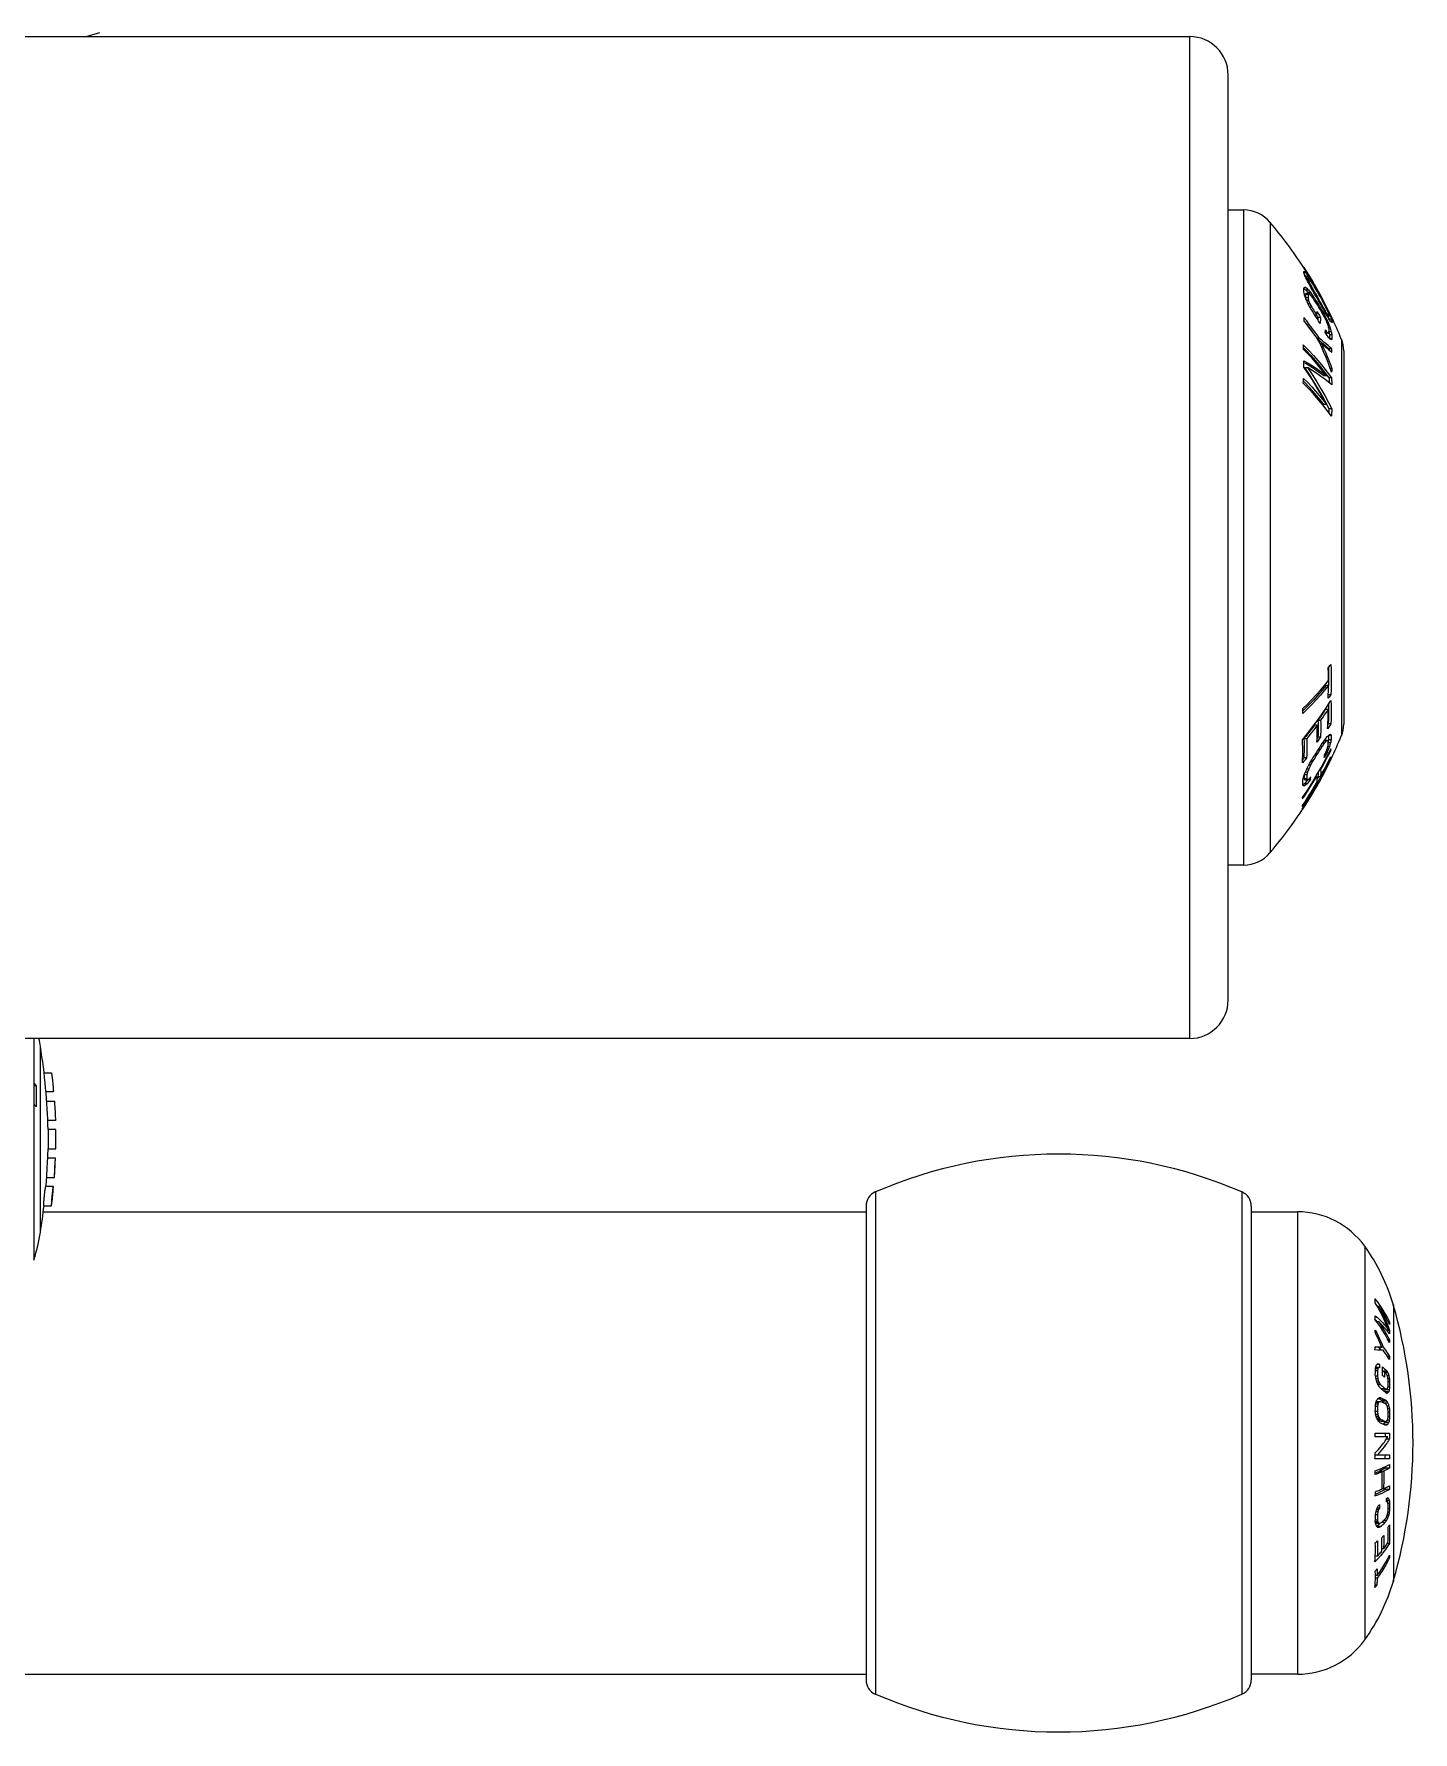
# Model space of a CAD drawing. Header units: centimetres. Extents: x 118932 to 154602, y -32682 to -23521.
# Drawn here: x 129565.01 to 129582.91, y -27737.02 to -27714.99 of the extents above; entities that cross this region are included whole.
import ezdxf

# ---------------------------------------------------------------- set-up
doc = ezdxf.new("R2010")
doc.units = ezdxf.units.CM
doc.header["$LTSCALE"] = 50
doc.header["$MEASUREMENT"] = 0
doc.layers.add('GEN_02_TF_Mobilya', color=7, linetype='Continuous', lineweight=5, true_color=0x745e3d)

# ---------------------------------------------------------------- blocks, each defined once
blk = doc.blocks.new('spor aletleri 2')
at = {"layer": 'GEN_02_TF_Mobilya'}
for p, q in [((26.346, -113.905), (26.346, -101.906)), ((26.889, -103.814), (26.889, -111.997)), ((27.387, -104.518), (27.352, -104.518)), ((27.407, -104.613), (27.394, -104.613)), ((27.42, -104.568), (27.413, -104.568)), ((27.461, -104.634), (27.455, -104.634)), ((27.354, -104.662), (27.338, -104.662)), ((27.461, -104.792), (27.442, -104.792)), ((27.577, -104.84), (27.573, -104.84)), ((27.406, -104.874), (27.383, -104.874)), ((27.431, -104.918), (27.408, -104.918)), ((27.496, -105.02), (27.473, -105.02)), ((27.546, -105.049), (27.511, -105.049)), ((27.58, -104.922), (27.569, -104.922)), ((27.615, -105.055), (27.6, -105.055)), ((27.614, -104.911), (27.61, -104.911)), ((27.632, -105.01), (27.618, -105.01)), ((27.647, -105.031), (27.63, -105.031)), ((27.631, -105.246), (27.606, -105.246)), ((27.644, -105.117), (27.629, -105.117)), ((27.695, -105.276), (27.662, -105.276)), ((27.695, -105.098), (27.672, -105.098)), ((27.531, -105.323), (27.496, -105.323)), ((27.69, -105.457), (27.657, -105.457)), ((27.815, -105.331), (27.815, -110.48)), ((27.846, -105.484), (27.846, -110.327)), ((27.692, -105.713), (27.671, -105.713)), ((27.687, -105.833), (27.654, -105.833)), ((27.691, -106.238), (27.658, -106.238)), ((27.635, -110.539), (27.62, -110.546)), ((27.675, -110.571), (27.641, -110.571)), ((27.683, -110.476), (27.65, -110.476)), ((27.683, -110.529), (27.65, -110.529)), ((27.63, -110.693), (27.613, -110.693)), ((27.66, -110.619), (27.638, -110.619)), ((27.681, -110.664), (27.669, -110.664)), ((27.677, -110.767), (27.671, -110.767)), ((27.517, -111.005), (27.501, -111.032)), ((27.64, -110.859), (27.637, -110.859)), ((27.371, -111.102), (27.335, -111.102)), ((10.848, -114.405), (10.847, -117.28)), ((10.931, -116.918), (10.931, -114.508)), ((21.767, -116.396), (21.767, -122.912)), ((26.525, -116.396), (26.525, -122.912)), ((10.968, -116.654), (21.646, -116.654)), ((21.646, -116.58), (21.646, -122.728)), ((26.646, -116.58), (26.646, -122.728)), ((28.118, -117.101), (28.118, -122.208)), ((28.49, -117.863), (28.49, -121.445)), ((28.3, -117.881), (28.281, -117.881)), ((28.438, -118.082), (28.423, -118.082)), ((28.442, -118.193), (28.406, -118.193)), ((28.439, -118.316), (28.421, -118.316)), ((28.285, -118.719), (28.256, -118.719)), ((28.373, -118.731), (28.349, -118.731)), ((28.442, -118.531), (28.415, -118.531)), ((28.288, -118.822), (28.263, -118.822)), ((28.296, -118.852), (28.27, -118.852)), ((28.309, -118.877), (28.28, -118.877)), ((28.326, -118.899), (28.291, -118.899)), ((28.386, -118.951), (28.331, -118.951)), ((28.437, -118.964), (28.384, -118.964)), ((28.432, -118.782), (28.413, -118.782)), ((28.441, -118.93), (28.418, -118.93)), ((28.438, -118.82), (28.42, -118.82)), ((28.442, -118.861), (28.423, -118.861)), ((28.285, -119.182), (28.256, -119.182)), ((28.311, -119.119), (28.298, -119.13)), ((28.432, -119.176), (28.41, -119.176)), ((28.288, -119.282), (28.259, -119.282)), ((28.296, -119.31), (28.267, -119.31)), ((28.309, -119.331), (28.275, -119.331)), ((28.326, -119.347), (28.282, -119.347)), ((28.43, -119.388), (28.377, -119.388)), ((28.437, -119.359), (28.411, -119.359)), ((28.438, -119.212), (28.419, -119.212)), ((28.441, -119.32), (28.421, -119.32)), ((28.442, -119.255), (28.423, -119.255)), ((28.31, -120.029), (28.31, -120.018)), ((28.311, -120.499), (28.298, -120.517)), ((28.438, -120.404), (28.401, -120.404)), ((28.442, -120.439), (28.419, -120.439)), ((28.441, -120.507), (28.422, -120.507)), ((28.288, -120.676), (28.255, -120.676)), ((28.296, -120.692), (28.258, -120.692)), ((28.289, -120.547), (28.264, -120.547)), ((28.416, -120.63), (28.391, -120.63)), ((28.43, -120.586), (28.412, -120.586)), ((28.437, -120.549), (28.42, -120.549)), ((28.254, -121.129), (28.26, -121.123)), ((28.363, -121.028), (28.34, -121.028)), ((28.438, -120.959), (28.413, -120.959)), ((28.441, -121.142), (28.425, -121.142)), ((28.28, -121.374), (28.256, -121.374)), ((28.275, -121.497), (28.253, -121.497)), ((3.248, -122.653), (21.646, -122.654))]:
    blk.add_line(p, q, dxfattribs=at)
at = {"layer": 'GEN_02_TF_Mobilya', "flags": 128}
for points in [[(11.523, -101.406), (11.702, -101.355)], [(26.346, -103.656), (26.546, -103.656), (26.546, -112.155), (26.346, -112.155)], [(27.328, -104.403), (27.328, -104.404), (27.388, -104.499), (27.443, -104.589), (27.496, -104.68), (27.548, -104.772), (27.598, -104.865), (27.645, -104.959), (27.692, -105.053), (27.691, -105.053), (27.691, -105.052), (27.69, -105.051), (27.69, -105.051), (27.689, -105.05), (27.688, -105.049), (27.634, -104.937), (27.576, -104.827), (27.517, -104.718), (27.455, -104.61), (27.39, -104.503), (27.323, -104.398), (27.324, -104.399), (27.325, -104.4), (27.326, -104.401), (27.327, -104.402), (27.327, -104.403)], [(27.391, -104.578), (27.376, -104.578), (27.365, -104.557), (27.354, -104.535), (27.349, -104.523), (27.343, -104.511), (27.338, -104.498), (27.337, -104.494), (27.335, -104.49), (27.334, -104.485), (27.333, -104.481), (27.331, -104.477), (27.33, -104.473), (27.33, -104.469), (27.33, -104.466), (27.33, -104.463), (27.33, -104.46), (27.33, -104.456), (27.33, -104.453), (27.338, -104.455)], [(27.33, -104.455), (27.338, -104.455), (27.343, -104.46), (27.349, -104.467), (27.354, -104.473), (27.33, -104.473)], [(27.338, -104.499), (27.346, -104.51), (27.352, -104.518), (27.363, -104.535)], [(27.354, -104.473), (27.365, -104.488), (27.376, -104.503), (27.387, -104.518), (27.398, -104.535), (27.415, -104.56), (27.42, -104.568), (27.441, -104.601), (27.461, -104.634), (27.481, -104.668), (27.501, -104.702), (27.52, -104.736), (27.54, -104.77), (27.559, -104.805), (27.577, -104.84), (27.596, -104.875), (27.614, -104.911), (27.624, -104.93), (27.639, -104.96), (27.644, -104.97), (27.638, -104.97)], [(27.354, -104.535), (27.383, -104.535), (27.383, -104.539), (27.383, -104.542), (27.383, -104.545), (27.383, -104.548), (27.383, -104.552), (27.383, -104.555), (27.364, -104.555)], [(27.404, -104.63), (27.387, -104.6), (27.376, -104.578)], [(27.61, -104.974), (27.624, -104.998), (27.632, -105.01), (27.637, -105.017), (27.642, -105.024), (27.647, -105.031), (27.654, -105.035), (27.654, -105.031), (27.655, -105.028), (27.655, -105.025), (27.655, -105.022), (27.655, -105.018), (27.654, -105.015), (27.652, -105.007), (27.649, -105), (27.647, -104.992), (27.64, -104.975), (27.632, -104.957), (27.621, -104.934), (27.61, -104.911), (27.595, -104.883), (27.581, -104.854), (27.562, -104.819), (27.543, -104.785), (27.523, -104.751), (27.504, -104.716), (27.484, -104.682), (27.464, -104.648), (27.453, -104.631), (27.448, -104.622), (27.432, -104.596), (27.419, -104.578), (27.407, -104.56), (27.402, -104.553), (27.396, -104.546), (27.391, -104.54), (27.383, -104.535)], [(27.383, -104.555), (27.386, -104.563), (27.387, -104.566), (27.39, -104.574), (27.391, -104.578), (27.399, -104.595), (27.407, -104.613), (27.419, -104.636), (27.431, -104.659)], [(27.601, -104.98), (27.589, -104.958), (27.577, -104.936), (27.558, -104.902), (27.539, -104.867), (27.52, -104.833), (27.5, -104.798), (27.48, -104.764), (27.46, -104.73), (27.447, -104.707), (27.434, -104.683), (27.42, -104.66), (27.404, -104.63)], [(27.335, -104.747), (27.332, -104.734), (27.33, -104.72), (27.33, -104.712), (27.33, -104.704), (27.33, -104.696), (27.33, -104.688), (27.33, -104.68), (27.33, -104.672), (27.332, -104.67)], [(27.33, -104.672), (27.341, -104.682), (27.352, -104.692), (27.363, -104.706), (27.374, -104.72), (27.385, -104.733)], [(27.332, -104.67), (27.333, -104.668), (27.334, -104.665), (27.336, -104.663), (27.337, -104.661), (27.338, -104.658), (27.341, -104.659), (27.354, -104.662), (27.366, -104.672), (27.377, -104.682), (27.387, -104.692)], [(27.54, -105.13), (27.52, -105.097), (27.5, -105.065), (27.481, -105.033), (27.46, -105.001), (27.44, -104.969), (27.42, -104.937), (27.403, -104.908), (27.386, -104.88), (27.375, -104.856), (27.365, -104.832), (27.353, -104.807), (27.348, -104.792), (27.343, -104.776), (27.337, -104.76), (27.335, -104.747)], [(27.42, -104.764), (27.407, -104.75), (27.391, -104.741), (27.356, -104.741), (27.354, -104.742), (27.353, -104.744), (27.352, -104.745), (27.35, -104.746), (27.349, -104.748), (27.348, -104.749), (27.383, -104.749), (27.383, -104.757), (27.383, -104.765), (27.383, -104.773), (27.383, -104.781), (27.383, -104.79), (27.383, -104.798), (27.35, -104.798)], [(27.348, -104.749), (27.348, -104.765), (27.348, -104.781), (27.348, -104.79)], [(27.352, -104.692), (27.387, -104.692), (27.399, -104.706), (27.41, -104.72), (27.42, -104.733), (27.385, -104.733), (27.391, -104.741), (27.39, -104.742), (27.388, -104.744), (27.387, -104.745), (27.386, -104.746), (27.385, -104.748), (27.383, -104.749)], [(27.383, -104.798), (27.385, -104.809), (27.388, -104.82), (27.39, -104.832), (27.365, -104.832)], [(27.39, -104.832), (27.398, -104.853), (27.406, -104.874), (27.419, -104.896), (27.431, -104.918), (27.442, -104.935), (27.453, -104.952), (27.464, -104.969), (27.475, -104.986), (27.486, -105.003), (27.496, -105.02), (27.497, -105.012), (27.497, -105.004), (27.498, -104.996), (27.498, -104.988), (27.499, -104.98), (27.499, -104.972), (27.515, -104.998), (27.53, -105.024), (27.546, -105.049), (27.545, -105.063), (27.544, -105.076), (27.543, -105.09), (27.542, -105.103), (27.541, -105.116), (27.54, -105.13)], [(27.42, -104.659), (27.431, -104.659), (27.448, -104.687), (27.464, -104.716)], [(27.42, -104.733), (27.434, -104.753), (27.454, -104.782), (27.461, -104.792), (27.481, -104.824), (27.501, -104.856), (27.521, -104.888), (27.54, -104.92), (27.559, -104.952), (27.578, -104.985)], [(27.448, -104.801), (27.432, -104.778), (27.42, -104.764)], [(27.646, -105.256), (27.647, -105.255), (27.649, -105.253), (27.65, -105.252), (27.651, -105.25), (27.653, -105.249), (27.654, -105.248), (27.654, -105.239), (27.654, -105.231), (27.655, -105.223), (27.655, -105.215), (27.655, -105.207), (27.655, -105.199), (27.652, -105.188), (27.65, -105.176), (27.647, -105.165), (27.64, -105.144), (27.632, -105.123), (27.621, -105.099), (27.61, -105.074), (27.596, -105.045), (27.581, -105.017), (27.562, -104.985), (27.543, -104.952), (27.524, -104.92), (27.504, -104.888), (27.484, -104.856), (27.464, -104.824), (27.448, -104.801)], [(27.452, -104.716), (27.464, -104.716), (27.484, -104.75), (27.504, -104.784), (27.523, -104.818), (27.542, -104.853), (27.561, -104.887), (27.58, -104.922), (27.585, -104.931), (27.605, -104.965), (27.61, -104.974), (27.598, -104.974)], [(27.54, -105.393), (27.561, -105.393), (27.585, -105.412), (27.609, -105.431), (27.631, -105.45), (27.653, -105.469), (27.673, -105.487), (27.693, -105.505), (27.692, -105.489), (27.691, -105.473), (27.69, -105.457), (27.667, -105.436), (27.642, -105.414), (27.616, -105.392), (27.589, -105.369), (27.561, -105.346), (27.531, -105.323), (27.499, -105.277), (27.466, -105.231), (27.433, -105.185), (27.399, -105.14), (27.365, -105.095), (27.33, -105.05), (27.33, -105.066), (27.33, -105.082), (27.33, -105.098), (27.365, -105.143), (27.399, -105.188), (27.433, -105.233), (27.466, -105.279), (27.499, -105.325), (27.526, -105.346), (27.555, -105.369), (27.583, -105.392), (27.609, -105.414), (27.633, -105.436), (27.657, -105.457), (27.658, -105.473)], [(27.494, -105.02), (27.496, -105.024), (27.511, -105.049), (27.511, -105.063), (27.51, -105.076), (27.51, -105.08)], [(27.562, -104.985), (27.578, -104.985), (27.59, -105.008), (27.602, -105.031), (27.615, -105.055), (27.634, -105.096), (27.644, -105.117), (27.654, -105.141), (27.663, -105.165), (27.673, -105.19)], [(27.687, -105.072), (27.689, -105.076), (27.69, -105.08), (27.691, -105.085), (27.693, -105.089), (27.694, -105.093), (27.695, -105.098), (27.695, -105.101), (27.695, -105.104), (27.695, -105.107), (27.695, -105.11), (27.695, -105.114), (27.695, -105.117), (27.687, -105.115), (27.682, -105.109), (27.677, -105.103), (27.672, -105.097), (27.663, -105.082), (27.653, -105.067), (27.643, -105.052), (27.633, -105.036), (27.623, -105.019), (27.614, -105.002), (27.601, -104.98)], [(27.673, -105.035), (27.654, -105.035), (27.633, -105.035)], [(27.639, -105.035), (27.644, -105.047), (27.652, -105.066)], [(27.644, -104.97), (27.658, -105.003), (27.673, -105.035), (27.678, -105.047), (27.683, -105.059), (27.687, -105.072), (27.654, -105.072)], [(27.331, -105.097), (27.364, -105.14), (27.398, -105.185), (27.43, -105.229)], [(27.694, -105.325), (27.693, -105.327), (27.692, -105.329), (27.691, -105.332), (27.689, -105.334), (27.688, -105.336), (27.686, -105.339), (27.671, -105.334), (27.667, -105.329), (27.657, -105.319), (27.652, -105.314), (27.642, -105.304), (27.63, -105.285), (27.618, -105.265), (27.606, -105.245), (27.607, -105.24), (27.607, -105.235), (27.608, -105.229), (27.608, -105.224), (27.609, -105.219), (27.609, -105.213), (27.627, -105.241), (27.631, -105.246), (27.646, -105.256), (27.613, -105.256)], [(27.688, -105.237), (27.654, -105.237), (27.658, -105.257), (27.659, -105.263), (27.662, -105.276), (27.662, -105.284), (27.662, -105.292), (27.662, -105.301), (27.662, -105.309), (27.661, -105.324), (27.694, -105.325), (27.695, -105.317), (27.695, -105.309), (27.695, -105.301), (27.695, -105.292), (27.695, -105.284), (27.695, -105.276), (27.693, -105.263), (27.69, -105.25), (27.688, -105.237), (27.683, -105.221), (27.678, -105.205), (27.673, -105.19), (27.652, -105.19)], [(27.33, -105.633), (27.35, -105.645), (27.404, -105.677), (27.454, -105.71), (27.501, -105.741), (27.546, -105.773), (27.588, -105.804), (27.622, -105.804), (27.576, -105.746), (27.529, -105.689), (27.48, -105.632), (27.43, -105.576), (27.378, -105.521), (27.325, -105.466), (27.323, -105.445), (27.322, -105.424), (27.32, -105.404), (27.387, -105.473), (27.452, -105.543), (27.514, -105.614), (27.574, -105.686), (27.632, -105.759), (27.687, -105.833), (27.688, -105.848), (27.689, -105.864), (27.69, -105.879), (27.691, -105.895), (27.691, -105.911), (27.692, -105.926)], [(27.323, -105.443), (27.352, -105.473), (27.417, -105.543), (27.48, -105.614), (27.54, -105.686), (27.598, -105.759), (27.654, -105.833), (27.655, -105.848), (27.656, -105.864), (27.656, -105.879), (27.657, -105.895), (27.657, -105.898)], [(27.561, -105.393), (27.585, -105.448), (27.609, -105.502), (27.631, -105.556), (27.652, -105.609), (27.673, -105.661), (27.692, -105.713), (27.691, -105.729), (27.69, -105.745), (27.689, -105.761), (27.666, -105.699), (27.642, -105.635), (27.616, -105.571), (27.589, -105.506), (27.56, -105.439), (27.53, -105.371), (27.499, -105.325)], [(27.621, -106.178), (27.58, -106.101), (27.536, -106.022), (27.489, -105.942), (27.439, -105.861), (27.386, -105.779), (27.33, -105.695), (27.33, -105.681), (27.33, -105.667), (27.33, -105.653), (27.33, -105.639), (27.33, -105.626), (27.33, -105.612), (27.386, -105.645), (27.439, -105.677), (27.489, -105.71), (27.536, -105.741), (27.58, -105.773), (27.622, -105.804)], [(27.655, -106.291), (27.655, -106.285), (27.656, -106.27), (27.657, -106.254), (27.658, -106.238), (27.614, -106.152), (27.566, -106.065), (27.515, -105.975), (27.46, -105.885), (27.401, -105.792), (27.339, -105.699), (27.375, -105.699), (27.436, -105.792), (27.495, -105.885), (27.549, -105.975), (27.6, -106.065), (27.647, -106.152), (27.691, -106.238), (27.69, -106.254), (27.69, -106.27), (27.689, -106.285), (27.688, -106.301), (27.687, -106.316), (27.686, -106.332), (27.631, -106.258), (27.573, -106.185)], [(27.692, -105.926), (27.648, -105.89), (27.6, -105.853), (27.549, -105.815), (27.495, -105.777), (27.436, -105.738), (27.375, -105.699)], [(27.573, -106.185), (27.514, -106.113), (27.452, -106.042), (27.387, -105.972), (27.32, -105.903), (27.322, -105.882)], [(27.322, -105.882), (27.323, -105.861), (27.325, -105.841), (27.378, -105.895), (27.43, -105.951), (27.48, -106.007), (27.528, -106.063), (27.576, -106.121), (27.621, -106.178), (27.587, -106.178), (27.541, -106.121), (27.494, -106.063), (27.445, -106.007), (27.394, -105.951), (27.342, -105.895), (27.323, -105.875)], [(27.677, -109.948), (27.666, -109.962), (27.655, -109.977), (27.643, -109.991), (27.645, -109.964), (27.646, -109.936), (27.647, -109.908), (27.648, -109.88), (27.649, -109.852), (27.649, -109.824), (27.598, -109.887), (27.545, -109.949), (27.49, -110.01), (27.434, -110.07), (27.375, -110.13), (27.314, -110.189), (27.314, -110.168), (27.314, -110.147), (27.314, -110.126), (27.375, -110.067), (27.434, -110.008), (27.49, -109.947), (27.545, -109.886), (27.598, -109.824), (27.649, -109.761), (27.649, -109.733), (27.649, -109.706), (27.648, -109.678), (27.647, -109.65), (27.646, -109.622), (27.644, -109.594), (27.656, -109.58), (27.667, -109.565), (27.678, -109.551), (27.681, -109.617), (27.683, -109.683), (27.683, -109.749), (27.683, -109.816), (27.681, -109.882), (27.677, -109.948), (27.646, -109.948)], [(27.647, -109.591), (27.648, -109.617), (27.65, -109.683), (27.65, -109.749), (27.649, -109.816), (27.649, -109.824), (27.616, -109.824), (27.564, -109.887), (27.511, -109.949), (27.456, -110.01), (27.399, -110.07), (27.339, -110.13), (27.314, -110.154)], [(27.363, -110.766), (27.345, -110.788), (27.327, -110.809), (27.309, -110.831), (27.312, -110.78), (27.314, -110.73), (27.314, -110.68), (27.314, -110.63), (27.312, -110.579), (27.309, -110.529), (27.377, -110.447), (27.442, -110.364), (27.505, -110.28), (27.565, -110.195), (27.623, -110.109), (27.679, -110.022), (27.682, -110.072), (27.683, -110.123), (27.683, -110.173), (27.683, -110.223), (27.681, -110.273), (27.678, -110.324), (27.645, -110.324), (27.64, -110.331)], [(27.678, -110.324), (27.664, -110.345), (27.651, -110.367), (27.637, -110.388), (27.64, -110.347), (27.641, -110.305), (27.642, -110.263), (27.642, -110.221), (27.642, -110.179), (27.641, -110.137), (27.607, -110.137), (27.591, -110.161), (27.576, -110.184), (27.56, -110.208), (27.544, -110.231), (27.528, -110.254), (27.511, -110.277), (27.513, -110.314), (27.514, -110.35), (27.514, -110.386), (27.513, -110.423), (27.512, -110.459), (27.51, -110.495), (27.5, -110.509)], [(27.641, -110.137), (27.625, -110.161), (27.61, -110.184), (27.594, -110.208), (27.578, -110.231), (27.562, -110.254), (27.546, -110.277)], [(27.648, -110.07), (27.648, -110.072), (27.65, -110.123), (27.65, -110.173), (27.649, -110.223), (27.648, -110.273), (27.645, -110.324)], [(27.544, -110.495), (27.529, -110.517), (27.514, -110.538), (27.498, -110.56), (27.5, -110.524), (27.501, -110.487), (27.501, -110.451), (27.501, -110.415), (27.5, -110.378), (27.499, -110.342), (27.465, -110.342), (27.443, -110.371), (27.421, -110.4), (27.399, -110.429), (27.376, -110.458), (27.353, -110.486), (27.33, -110.515), (27.332, -110.557), (27.333, -110.598), (27.332, -110.64), (27.331, -110.682), (27.33, -110.724), (27.327, -110.766)], [(27.499, -110.342), (27.478, -110.371), (27.456, -110.4), (27.434, -110.429), (27.411, -110.458), (27.389, -110.486), (27.366, -110.515)], [(27.511, -110.277), (27.546, -110.277), (27.547, -110.314), (27.548, -110.35), (27.548, -110.386), (27.547, -110.423), (27.546, -110.459), (27.544, -110.495), (27.51, -110.495)], [(27.33, -110.515), (27.366, -110.515), (27.367, -110.557), (27.368, -110.598), (27.368, -110.64), (27.367, -110.682), (27.365, -110.724), (27.363, -110.766), (27.327, -110.766), (27.312, -110.784)], [(27.389, -110.865), (27.406, -110.834), (27.419, -110.812), (27.433, -110.789), (27.447, -110.766), (27.467, -110.736), (27.487, -110.705), (27.507, -110.674), (27.526, -110.643), (27.546, -110.612), (27.565, -110.58), (27.577, -110.562), (27.59, -110.543), (27.602, -110.524), (27.612, -110.512), (27.622, -110.499), (27.632, -110.486), (27.642, -110.478), (27.651, -110.469), (27.661, -110.46), (27.676, -110.459), (27.677, -110.462), (27.678, -110.465), (27.68, -110.468), (27.681, -110.47), (27.682, -110.473), (27.683, -110.476), (27.683, -110.485), (27.683, -110.494), (27.683, -110.503), (27.683, -110.511), (27.683, -110.52), (27.683, -110.529), (27.68, -110.543), (27.678, -110.557), (27.675, -110.571), (27.667, -110.595), (27.66, -110.619), (27.645, -110.656), (27.632, -110.687), (27.63, -110.693), (27.618, -110.715), (27.606, -110.738), (27.593, -110.76), (27.594, -110.755), (27.595, -110.749), (27.595, -110.743), (27.596, -110.737), (27.596, -110.731), (27.597, -110.725), (27.604, -110.711), (27.619, -110.682), (27.626, -110.661), (27.634, -110.64), (27.637, -110.628), (27.639, -110.616), (27.642, -110.604), (27.642, -110.595), (27.642, -110.586), (27.642, -110.577), (27.643, -110.568), (27.642, -110.559), (27.642, -110.551), (27.641, -110.549), (27.64, -110.547), (27.639, -110.545), (27.637, -110.543), (27.636, -110.541), (27.635, -110.539), (27.601, -110.539), (27.588, -110.546)], [(27.568, -110.616), (27.573, -110.608), (27.593, -110.579), (27.598, -110.572), (27.57, -110.572)], [(27.598, -110.572), (27.609, -110.559), (27.62, -110.546), (27.586, -110.546)], [(27.648, -110.472), (27.649, -110.473), (27.65, -110.476), (27.65, -110.485), (27.65, -110.494), (27.65, -110.503), (27.65, -110.511), (27.65, -110.52), (27.65, -110.529), (27.646, -110.55), (27.643, -110.564)], [(27.531, -110.921), (27.545, -110.921), (27.569, -110.878), (27.592, -110.836), (27.615, -110.793), (27.637, -110.751), (27.659, -110.708), (27.681, -110.664), (27.68, -110.661), (27.68, -110.658), (27.679, -110.655), (27.679, -110.652), (27.678, -110.649), (27.678, -110.646), (27.622, -110.755), (27.564, -110.863), (27.503, -110.969), (27.44, -111.074), (27.375, -111.178), (27.308, -111.28), (27.308, -111.283), (27.309, -111.286), (27.31, -111.289), (27.31, -111.292), (27.311, -111.295), (27.311, -111.298), (27.344, -111.25), (27.376, -111.201), (27.407, -111.151), (27.438, -111.102), (27.468, -111.052), (27.498, -111.002), (27.484, -111.002)], [(27.545, -110.921), (27.547, -110.935), (27.548, -110.949), (27.548, -110.963), (27.547, -110.977), (27.546, -110.991), (27.544, -111.005), (27.568, -110.963), (27.591, -110.92), (27.614, -110.878), (27.636, -110.835), (27.658, -110.792), (27.68, -110.749), (27.68, -110.752), (27.679, -110.755), (27.679, -110.758), (27.678, -110.761), (27.677, -110.764), (27.677, -110.767), (27.621, -110.876), (27.563, -110.983), (27.503, -111.09), (27.44, -111.195), (27.375, -111.298), (27.308, -111.401)], [(27.487, -111.148), (27.495, -111.134), (27.547, -111.04), (27.595, -110.949), (27.64, -110.859), (27.59, -110.957), (27.538, -111.053), (27.484, -111.149), (27.428, -111.243), (27.37, -111.336), (27.311, -111.429), (27.308, -111.429), (27.375, -111.324), (27.44, -111.217), (27.503, -111.109), (27.564, -110.999), (27.622, -110.888), (27.678, -110.776), (27.682, -110.776), (27.64, -110.863), (27.595, -110.952), (27.576, -110.987), (27.545, -111.043), (27.532, -111.067)], [(27.417, -110.857), (27.434, -110.83), (27.45, -110.802), (27.426, -110.802)], [(27.45, -110.802), (27.47, -110.771), (27.49, -110.74), (27.51, -110.709), (27.529, -110.678), (27.549, -110.647), (27.568, -110.616), (27.543, -110.616)], [(27.308, -111.401), (27.308, -111.398), (27.309, -111.395), (27.31, -111.392), (27.31, -111.389), (27.311, -111.386), (27.311, -111.383), (27.344, -111.334), (27.376, -111.285), (27.407, -111.236), (27.438, -111.186), (27.468, -111.136), (27.498, -111.086), (27.5, -111.072), (27.501, -111.058), (27.501, -111.044), (27.501, -111.03), (27.5, -111.016), (27.499, -111.006)], [(27.413, -111.046), (27.399, -111.065), (27.385, -111.083), (27.371, -111.102), (27.36, -111.111), (27.349, -111.119), (27.338, -111.128), (27.322, -111.129), (27.32, -111.127), (27.319, -111.124), (27.318, -111.121), (27.317, -111.118), (27.315, -111.115), (27.314, -111.112), (27.314, -111.103), (27.314, -111.095), (27.314, -111.086), (27.314, -111.077), (27.314, -111.068), (27.314, -111.059), (27.317, -111.045), (27.32, -111.031), (27.322, -111.017), (27.328, -111.001), (27.333, -110.985), (27.339, -110.969), (27.35, -110.945), (27.361, -110.92), (27.372, -110.896), (27.389, -110.865)], [(27.382, -111.046), (27.413, -111.046), (27.414, -111.04), (27.414, -111.034), (27.415, -111.028), (27.416, -111.022), (27.416, -111.016), (27.417, -111.011), (27.396, -111.037), (27.391, -111.042), (27.376, -111.049), (27.364, -111.065), (27.35, -111.083), (27.335, -111.102), (27.316, -111.117)], [(27.376, -110.949), (27.373, -110.961), (27.371, -110.973), (27.368, -110.985), (27.332, -110.985)], [(27.368, -110.985), (27.368, -110.994), (27.368, -111.002), (27.368, -111.011), (27.368, -111.02), (27.368, -111.029), (27.368, -111.038), (27.332, -111.038), (27.333, -111.04), (27.335, -111.042), (27.336, -111.043), (27.337, -111.045), (27.339, -111.047), (27.34, -111.049), (27.375, -111.049), (27.374, -111.047), (27.373, -111.045), (27.371, -111.043), (27.37, -111.042), (27.369, -111.04), (27.368, -111.038)], [(27.332, -110.988), (27.333, -110.994), (27.333, -111.002), (27.333, -111.011), (27.332, -111.02), (27.332, -111.029), (27.332, -111.038)], [(27.368, -110.906), (27.392, -110.906), (27.387, -110.92), (27.376, -110.949), (27.348, -110.949)], [(27.393, -110.857), (27.417, -110.857), (27.405, -110.882), (27.392, -110.906)], [(27.513, -110.952), (27.514, -110.963), (27.513, -110.977), (27.512, -110.991), (27.51, -111.005), (27.544, -111.005)], [(10.848, -114.98), (10.852, -114.986), (10.857, -114.992), (10.862, -114.998), (10.866, -115.004), (10.87, -115.01), (10.875, -115.015)], [(10.978, -114.849), (11.073, -114.849), (11.074, -114.85), (11.074, -114.853), (11.076, -114.858), (11.077, -114.865), (11.078, -114.873), (11.08, -114.883), (11.081, -114.895), (11.083, -114.908), (11.085, -114.923), (11.086, -114.938), (11.088, -114.953), (11.09, -114.968), (11.091, -114.983), (11.093, -114.998), (11.094, -115.012), (11.095, -115.026), (11.096, -115.038), (11.097, -115.05), (11.097, -115.061), (11.098, -115.07), (11.098, -115.079), (11.099, -115.086), (11.099, -115.091), (11.098, -115.095), (11.098, -115.098), (11.098, -115.099), (11.003, -115.099)], [(10.848, -115.015), (10.875, -115.015), (10.876, -115.062), (10.876, -115.108), (10.877, -115.154), (10.876, -115.2), (10.876, -115.246), (10.875, -115.293), (10.87, -115.287), (10.866, -115.281), (10.862, -115.275), (10.857, -115.269), (10.852, -115.263), (10.848, -115.257)], [(11.013, -115.218), (11.111, -115.218), (11.112, -115.219), (11.112, -115.222), (11.113, -115.227), (11.114, -115.234), (11.114, -115.242), (11.115, -115.252), (11.116, -115.263), (11.118, -115.29), (11.119, -115.32), (11.121, -115.349), (11.122, -115.377), (11.124, -115.4), (11.124, -115.421), (11.125, -115.439), (11.125, -115.446), (11.125, -115.453), (11.125, -115.458), (11.125, -115.463), (11.125, -115.466), (11.125, -115.468), (11.125, -115.468), (11.026, -115.468)], [(11.13, -115.588), (11.03, -115.588), (11.03, -115.838), (11.13, -115.838)], [(11.125, -115.957), (11.025, -115.957), (11.024, -115.958), (11.024, -115.96), (11.024, -115.962), (11.023, -115.966), (11.023, -115.971), (11.022, -115.977), (11.021, -115.984), (11.021, -115.992), (11.02, -116.001), (11.019, -116.011), (11.018, -116.035), (11.016, -116.063), (11.014, -116.093), (11.013, -116.123), (11.012, -116.151), (11.011, -116.163), (11.011, -116.174), (11.011, -116.184), (11.011, -116.192), (11.011, -116.199), (11.011, -116.203), (11.011, -116.206), (11.011, -116.207), (11.111, -116.207)], [(11.098, -116.327), (10.997, -116.327), (10.996, -116.328), (10.996, -116.33), (10.995, -116.334), (10.993, -116.34), (10.992, -116.347), (10.991, -116.355), (10.989, -116.365), (10.988, -116.375), (10.986, -116.387), (10.985, -116.4), (10.983, -116.414), (10.982, -116.429), (10.98, -116.443), (10.979, -116.458), (10.977, -116.474), (10.976, -116.489), (10.975, -116.504), (10.973, -116.518), (10.973, -116.531), (10.972, -116.542), (10.971, -116.553), (10.971, -116.561), (10.971, -116.568), (10.971, -116.573), (10.971, -116.576), (10.972, -116.577), (11.073, -116.577), (11.073, -116.576), (11.074, -116.573), (11.076, -116.568), (11.077, -116.561), (11.078, -116.552), (11.08, -116.542), (11.081, -116.53), (11.083, -116.517), (11.085, -116.503), (11.086, -116.488), (11.088, -116.473), (11.09, -116.457), (11.091, -116.442), (11.093, -116.427), (11.094, -116.413), (11.095, -116.4), (11.096, -116.387), (11.097, -116.375), (11.097, -116.365), (11.098, -116.355), (11.098, -116.347), (11.099, -116.34), (11.099, -116.334), (11.098, -116.33), (11.098, -116.328), (11.098, -116.327), (11.097, -116.328), (11.096, -116.33), (11.095, -116.334), (11.094, -116.339), (11.093, -116.346), (11.092, -116.354), (11.09, -116.363), (11.089, -116.373), (11.087, -116.385), (11.086, -116.398), (11.084, -116.412), (11.082, -116.427), (11.081, -116.443), (11.079, -116.458), (11.078, -116.474), (11.076, -116.489), (11.075, -116.504), (11.074, -116.518), (11.073, -116.531), (11.073, -116.543), (11.072, -116.553), (11.072, -116.561), (11.072, -116.568), (11.072, -116.573), (11.072, -116.576), (11.073, -116.577)], [(26.646, -116.654), (27.246, -116.654), (27.246, -122.654), (26.646, -122.654)], [(28.399, -118.184), (28.426, -118.184), (28.401, -118.124), (28.375, -118.064), (28.347, -118.005), (28.318, -117.947), (28.287, -117.891), (28.254, -117.835), (28.254, -117.826), (28.253, -117.818), (28.253, -117.81), (28.252, -117.801), (28.252, -117.793), (28.251, -117.785), (28.287, -117.832), (28.321, -117.881), (28.353, -117.93), (28.384, -117.98), (28.412, -118.031), (28.438, -118.082), (28.438, -118.09), (28.439, -118.107), (28.44, -118.115), (28.419, -118.075), (28.398, -118.036), (28.375, -117.996), (28.352, -117.958), (28.327, -117.919), (28.3, -117.881), (28.327, -117.932), (28.352, -117.982), (28.377, -118.034), (28.399, -118.087), (28.421, -118.14), (28.442, -118.193), (28.442, -118.208), (28.442, -118.223), (28.441, -118.238), (28.421, -118.21), (28.399, -118.184), (28.376, -118.158), (28.352, -118.133), (28.327, -118.107), (28.3, -118.082), (28.273, -118.082)], [(28.251, -118.052), (28.252, -118.044), (28.252, -118.035), (28.253, -118.027), (28.253, -118.019), (28.254, -118.01), (28.254, -118.002), (28.287, -118.031), (28.318, -118.061), (28.347, -118.091), (28.375, -118.121), (28.401, -118.152), (28.426, -118.184)], [(28.3, -118.082), (28.326, -118.12), (28.351, -118.158), (28.375, -118.197), (28.398, -118.236), (28.419, -118.276), (28.439, -118.316), (28.439, -118.333), (28.438, -118.341), (28.438, -118.349), (28.411, -118.298), (28.383, -118.248), (28.353, -118.198), (28.321, -118.148), (28.287, -118.1), (28.251, -118.052), (28.261, -118.061), (28.283, -118.082)], [(28.358, -118.411), (28.341, -118.411), (28.329, -118.381), (28.315, -118.351), (28.301, -118.321), (28.287, -118.29), (28.271, -118.26), (28.256, -118.228), (28.255, -118.208), (28.255, -118.188), (28.274, -118.226), (28.293, -118.264), (28.31, -118.301), (28.327, -118.338), (28.343, -118.375), (28.358, -118.411), (28.373, -118.431)], [(28.325, -118.449), (28.29, -118.447), (28.251, -118.444), (28.252, -118.424), (28.253, -118.404), (28.285, -118.406), (28.314, -118.409), (28.341, -118.411)], [(28.341, -118.411), (28.286, -118.411), (28.253, -118.408)], [(28.332, -118.449), (28.318, -118.431), (28.302, -118.411)], [(28.373, -118.431), (28.388, -118.45), (28.402, -118.47), (28.416, -118.49), (28.429, -118.511), (28.442, -118.531), (28.441, -118.551), (28.441, -118.571), (28.428, -118.551), (28.415, -118.531), (28.401, -118.511), (28.387, -118.491), (28.372, -118.471), (28.357, -118.451), (28.325, -118.449)], [(28.289, -118.692), (28.285, -118.719), (28.285, -118.742), (28.284, -118.765), (28.284, -118.788), (28.258, -118.788), (28.255, -118.767), (28.256, -118.744), (28.256, -118.721), (28.256, -118.699), (28.259, -118.676)], [(28.31, -118.634), (28.311, -118.656), (28.311, -118.679), (28.298, -118.676), (28.289, -118.692), (28.256, -118.692)], [(28.298, -118.676), (28.259, -118.676), (28.261, -118.664), (28.265, -118.652), (28.27, -118.64), (28.274, -118.636), (28.279, -118.632), (28.283, -118.628), (28.288, -118.624), (28.299, -118.629), (28.305, -118.631), (28.31, -118.634), (28.277, -118.634)], [(28.349, -118.741), (28.349, -118.722), (28.349, -118.703), (28.349, -118.684), (28.348, -118.665), (28.358, -118.673), (28.368, -118.682), (28.377, -118.691), (28.386, -118.699), (28.395, -118.708), (28.404, -118.717)], [(28.4, -118.957), (28.411, -118.952), (28.418, -118.936), (28.422, -118.909), (28.422, -118.886), (28.423, -118.863), (28.423, -118.841), (28.419, -118.807), (28.412, -118.777), (28.402, -118.759), (28.397, -118.754), (28.392, -118.75), (28.387, -118.745), (28.383, -118.74), (28.378, -118.736), (28.373, -118.731), (28.373, -118.754), (28.373, -118.777), (28.373, -118.8), (28.367, -118.794), (28.362, -118.789), (28.356, -118.784), (28.35, -118.779), (28.35, -118.76), (28.349, -118.741)], [(28.36, -118.731), (28.355, -118.724), (28.35, -118.717), (28.404, -118.717), (28.408, -118.722), (28.411, -118.727), (28.415, -118.733), (28.418, -118.738), (28.38, -118.738)], [(28.418, -118.738), (28.425, -118.76), (28.432, -118.782), (28.435, -118.801), (28.438, -118.82), (28.44, -118.84), (28.442, -118.861), (28.442, -118.884), (28.441, -118.907), (28.441, -118.93), (28.439, -118.947), (28.437, -118.964), (28.434, -118.976), (28.43, -118.988), (28.377, -118.988)], [(28.258, -118.788), (28.259, -118.809), (28.264, -118.827), (28.268, -118.846), (28.273, -118.857), (28.277, -118.868), (28.281, -118.879), (28.286, -118.89), (28.29, -118.898), (28.294, -118.905), (28.299, -118.912), (28.303, -118.919), (28.308, -118.926), (28.314, -118.932), (28.319, -118.938), (28.324, -118.944), (28.335, -118.953), (28.345, -118.961), (28.355, -118.97), (28.365, -118.979), (28.374, -118.987), (28.384, -118.996), (28.388, -118.999), (28.393, -119.001), (28.397, -119.003), (28.402, -119.006), (28.416, -119.005), (28.402, -119.005)], [(28.284, -118.788), (28.288, -118.822), (28.296, -118.852), (28.303, -118.864), (28.309, -118.877), (28.314, -118.882), (28.318, -118.888), (28.322, -118.893), (28.326, -118.899), (28.337, -118.907), (28.347, -118.916), (28.357, -118.924), (28.367, -118.933), (28.376, -118.942), (28.386, -118.951), (28.4, -118.957), (28.346, -118.957), (28.333, -118.951)], [(28.377, -118.988), (28.38, -118.976), (28.384, -118.964), (28.385, -118.957)], [(28.416, -119.413), (28.413, -119.416), (28.409, -119.418), (28.405, -119.42), (28.402, -119.423), (28.384, -119.422), (28.374, -119.418), (28.365, -119.413), (28.355, -119.409), (28.345, -119.404), (28.335, -119.4), (28.324, -119.395), (28.319, -119.391), (28.314, -119.387), (28.308, -119.383), (28.303, -119.378), (28.299, -119.373), (28.294, -119.367), (28.29, -119.361), (28.286, -119.355), (28.281, -119.345), (28.277, -119.335), (28.273, -119.325), (28.268, -119.315), (28.264, -119.297), (28.259, -119.279), (28.258, -119.258), (28.255, -119.237), (28.256, -119.215), (28.256, -119.193), (28.256, -119.172), (28.259, -119.152)], [(28.261, -119.13), (28.298, -119.13), (28.289, -119.151), (28.285, -119.182), (28.285, -119.204), (28.284, -119.226), (28.284, -119.247), (28.257, -119.247)], [(28.289, -119.151), (28.259, -119.152), (28.261, -119.133), (28.265, -119.118)], [(28.328, -119.118), (28.272, -119.118), (28.265, -119.118), (28.27, -119.103), (28.275, -119.097), (28.279, -119.091), (28.284, -119.084), (28.288, -119.078), (28.306, -119.069)], [(28.386, -119.373), (28.4, -119.372), (28.411, -119.361), (28.418, -119.34), (28.422, -119.309), (28.422, -119.288), (28.422, -119.266), (28.423, -119.244), (28.419, -119.21), (28.412, -119.182), (28.41, -119.176), (28.407, -119.171), (28.402, -119.16), (28.398, -119.156), (28.395, -119.152), (28.391, -119.149), (28.387, -119.145), (28.378, -119.14), (28.368, -119.136), (28.359, -119.132), (28.349, -119.127), (28.339, -119.123), (28.328, -119.118), (28.311, -119.119), (28.265, -119.119)], [(28.363, -119.133), (28.362, -119.132), (28.36, -119.129), (28.355, -119.121), (28.35, -119.113), (28.347, -119.11), (28.344, -119.107), (28.341, -119.104), (28.338, -119.102), (28.332, -119.096), (28.322, -119.091), (28.312, -119.087), (28.302, -119.083), (28.292, -119.078)], [(28.327, -119.069), (28.306, -119.069), (28.327, -119.069), (28.337, -119.074), (28.348, -119.078), (28.358, -119.083), (28.367, -119.087), (28.377, -119.091), (28.386, -119.096), (28.332, -119.096)], [(28.386, -119.096), (28.391, -119.1), (28.395, -119.104), (28.4, -119.109), (28.404, -119.113), (28.35, -119.113)], [(28.418, -119.136), (28.422, -119.146), (28.425, -119.156), (28.428, -119.166), (28.432, -119.176), (28.435, -119.194), (28.438, -119.212), (28.44, -119.233), (28.442, -119.255), (28.442, -119.276), (28.441, -119.298), (28.441, -119.32), (28.439, -119.339), (28.437, -119.359), (28.434, -119.373), (28.43, -119.388), (28.427, -119.394), (28.423, -119.401), (28.42, -119.407), (28.416, -119.413), (28.366, -119.413)], [(28.404, -119.113), (28.408, -119.119), (28.411, -119.125), (28.415, -119.13), (28.418, -119.136), (28.369, -119.136)], [(28.43, -118.988), (28.427, -118.992), (28.423, -118.996), (28.42, -119), (28.416, -119.005)], [(28.284, -119.247), (28.288, -119.282), (28.296, -119.31), (28.3, -119.315), (28.306, -119.326), (28.309, -119.331), (28.314, -119.335), (28.318, -119.339), (28.322, -119.343), (28.326, -119.347), (28.337, -119.351), (28.347, -119.355), (28.357, -119.36), (28.367, -119.364), (28.376, -119.369), (28.386, -119.373), (28.331, -119.373), (28.321, -119.369), (28.312, -119.364), (28.302, -119.36), (28.284, -119.352)], [(28.363, -119.412), (28.37, -119.401), (28.377, -119.388), (28.38, -119.373)], [(28.402, -119.601), (28.41, -119.588), (28.419, -119.575), (28.255, -119.575), (28.255, -119.55), (28.254, -119.525), (28.44, -119.525), (28.441, -119.55), (28.441, -119.575), (28.441, -119.6), (28.436, -119.609), (28.43, -119.618), (28.425, -119.627), (28.419, -119.636), (28.413, -119.645), (28.407, -119.654), (28.389, -119.679), (28.371, -119.704), (28.351, -119.729), (28.329, -119.755), (28.306, -119.781), (28.282, -119.808)], [(28.364, -119.654), (28.374, -119.641), (28.384, -119.627), (28.393, -119.614), (28.403, -119.6), (28.441, -119.6)], [(28.388, -119.575), (28.387, -119.55), (28.387, -119.525)], [(28.253, -119.808), (28.439, -119.808), (28.439, -119.833), (28.438, -119.858), (28.251, -119.858), (28.252, -119.833), (28.253, -119.808), (28.254, -119.783), (28.275, -119.761), (28.295, -119.739), (28.314, -119.717), (28.332, -119.696), (28.349, -119.675), (28.364, -119.654)], [(28.384, -119.858), (28.385, -119.833), (28.386, -119.808)], [(28.255, -120.041), (28.257, -120.04), (28.271, -120.035), (28.285, -120.029), (28.341, -120.029), (28.341, -120.067), (28.341, -120.105), (28.341, -120.143), (28.341, -120.181), (28.34, -120.219), (28.339, -120.257), (28.325, -120.263), (28.312, -120.269), (28.297, -120.274), (28.283, -120.28), (28.268, -120.285), (28.253, -120.291), (28.252, -120.315), (28.251, -120.34), (28.287, -120.326), (28.321, -120.313), (28.353, -120.299), (28.383, -120.285), (28.411, -120.271), (28.438, -120.257)], [(28.341, -120.029), (28.327, -120.035), (28.314, -120.04), (28.3, -120.046), (28.285, -120.052), (28.27, -120.057), (28.255, -120.063), (28.255, -120.038), (28.254, -120.014), (28.29, -120), (28.324, -119.987), (28.356, -119.973), (28.386, -119.959), (28.414, -119.945), (28.44, -119.931), (28.441, -119.955), (28.441, -119.98), (28.388, -119.98), (28.387, -119.958)], [(28.388, -119.98), (28.376, -119.986), (28.363, -119.993), (28.351, -119.999), (28.337, -120.006), (28.324, -120.012), (28.31, -120.018), (28.365, -120.018), (28.365, -120.056), (28.365, -120.095), (28.365, -120.133), (28.365, -120.171), (28.364, -120.209), (28.363, -120.247), (28.339, -120.247)], [(28.441, -119.98), (28.429, -119.986), (28.417, -119.993), (28.405, -119.999), (28.392, -120.006), (28.378, -120.012), (28.365, -120.018)], [(28.252, -120.318), (28.265, -120.313), (28.298, -120.299), (28.329, -120.285), (28.358, -120.271), (28.384, -120.257), (28.385, -120.236)], [(28.363, -120.247), (28.377, -120.24), (28.39, -120.234), (28.403, -120.227), (28.416, -120.221), (28.428, -120.214), (28.439, -120.208), (28.439, -120.232), (28.438, -120.257), (28.384, -120.257)], [(28.258, -120.581), (28.261, -120.56), (28.265, -120.541), (28.27, -120.522), (28.274, -120.511), (28.279, -120.5), (28.283, -120.489), (28.288, -120.478), (28.293, -120.472), (28.299, -120.466), (28.305, -120.46), (28.31, -120.453), (28.311, -120.476), (28.311, -120.499), (28.279, -120.499)], [(28.309, -120.697), (28.326, -120.691), (28.337, -120.682), (28.347, -120.673), (28.357, -120.665), (28.367, -120.656), (28.376, -120.647), (28.385, -120.639), (28.389, -120.633), (28.393, -120.628), (28.396, -120.623), (28.4, -120.617), (28.406, -120.604), (28.411, -120.592), (28.418, -120.562), (28.422, -120.528), (28.422, -120.505), (28.422, -120.482), (28.422, -120.459), (28.419, -120.432), (28.412, -120.417), (28.402, -120.417)], [(28.432, -120.381), (28.435, -120.392), (28.438, -120.404), (28.44, -120.421), (28.442, -120.439), (28.442, -120.462), (28.441, -120.484), (28.441, -120.507), (28.439, -120.528), (28.437, -120.549), (28.434, -120.567), (28.43, -120.586), (28.423, -120.608), (28.416, -120.63), (28.413, -120.638), (28.409, -120.645), (28.405, -120.652), (28.402, -120.659), (28.363, -120.659)], [(28.412, -120.417), (28.402, -120.419), (28.401, -120.396), (28.401, -120.374), (28.405, -120.371), (28.409, -120.369), (28.414, -120.366), (28.418, -120.364), (28.422, -120.368), (28.425, -120.372), (28.428, -120.376), (28.432, -120.381), (28.401, -120.381)], [(28.282, -121.123), (28.292, -121.113), (28.301, -121.102), (28.311, -121.091), (28.32, -121.08), (28.33, -121.069), (28.339, -121.058), (28.34, -121.028), (28.341, -121), (28.341, -120.971), (28.341, -120.942), (28.341, -120.912), (28.341, -120.883), (28.347, -120.876), (28.353, -120.868), (28.359, -120.861), (28.365, -120.853), (28.365, -120.882), (28.365, -120.912), (28.365, -120.941), (28.365, -120.97), (28.364, -120.999), (28.363, -121.028), (28.373, -121.015), (28.383, -121.002), (28.393, -120.989), (28.402, -120.975), (28.411, -120.962), (28.42, -120.948), (28.421, -120.915), (28.422, -120.881), (28.422, -120.847), (28.423, -120.814), (28.422, -120.78), (28.422, -120.746), (28.427, -120.739), (28.431, -120.731), (28.436, -120.724), (28.441, -120.716), (28.441, -120.757), (28.442, -120.797), (28.441, -120.838), (28.441, -120.878), (28.439, -120.918), (28.438, -120.959), (28.411, -120.999), (28.383, -121.039), (28.353, -121.079), (28.321, -121.118), (28.287, -121.156), (28.251, -121.194), (28.253, -121.153), (28.255, -121.113), (28.256, -121.073), (28.256, -121.032), (28.256, -120.992), (28.255, -120.951), (28.262, -120.944), (28.269, -120.936), (28.277, -120.929), (28.284, -120.921), (28.284, -120.955), (28.285, -120.989), (28.285, -121.022), (28.284, -121.056), (28.283, -121.09), (28.282, -121.123), (28.254, -121.123)], [(28.259, -120.697), (28.255, -120.67), (28.256, -120.647)], [(28.256, -120.647), (28.256, -120.624), (28.256, -120.601), (28.258, -120.581), (28.285, -120.581)], [(28.256, -120.649), (28.284, -120.649), (28.288, -120.676), (28.296, -120.692), (28.309, -120.697), (28.259, -120.697), (28.259, -120.704), (28.264, -120.716), (28.266, -120.722), (28.268, -120.728), (28.272, -120.732), (28.277, -120.736), (28.281, -120.74), (28.286, -120.745), (28.303, -120.746), (28.308, -120.744), (28.314, -120.741), (28.319, -120.739), (28.324, -120.736), (28.277, -120.736)], [(28.272, -120.517), (28.298, -120.517), (28.289, -120.547), (28.285, -120.581), (28.285, -120.603), (28.284, -120.626), (28.284, -120.649)], [(28.273, -120.733), (28.279, -120.728), (28.289, -120.719), (28.3, -120.711), (28.31, -120.702), (28.319, -120.693)], [(28.324, -120.736), (28.335, -120.728), (28.345, -120.719), (28.355, -120.711), (28.365, -120.702), (28.374, -120.693), (28.384, -120.684), (28.334, -120.684)], [(28.402, -120.659), (28.397, -120.666), (28.393, -120.672), (28.388, -120.678), (28.384, -120.684)], [(28.279, -121.408), (28.279, -121.423), (28.278, -121.438), (28.278, -121.453), (28.277, -121.467), (28.276, -121.482), (28.275, -121.497), (28.269, -121.505), (28.263, -121.513), (28.257, -121.521), (28.251, -121.529), (28.253, -121.493), (28.255, -121.458), (28.256, -121.423), (28.256, -121.388), (28.256, -121.352), (28.255, -121.317), (28.261, -121.309), (28.267, -121.301), (28.273, -121.293), (28.279, -121.285), (28.279, -121.3), (28.279, -121.315), (28.28, -121.33), (28.28, -121.345), (28.28, -121.36), (28.28, -121.374), (28.311, -121.332), (28.34, -121.288), (28.368, -121.244), (28.394, -121.199), (28.419, -121.154)], [(28.419, -121.154), (28.442, -121.109), (28.441, -121.126), (28.441, -121.142), (28.418, -121.188), (28.393, -121.233), (28.367, -121.277), (28.34, -121.322), (28.31, -121.365), (28.279, -121.408), (28.256, -121.408)]]:
    blk.add_lwpolyline(points, dxfattribs=at)
for points in [[(7.948, -114.405), (7.948, -101.406), (25.846, -101.406), (25.846, -114.405)], [(11.118, -116.035), (11.116, -116.064), (11.115, -116.094), (11.113, -116.124), (11.112, -116.151), (11.112, -116.164), (11.111, -116.175), (11.111, -116.184), (11.111, -116.192), (11.111, -116.199), (11.111, -116.203), (11.111, -116.206), (11.111, -116.207), (11.112, -116.206), (11.112, -116.203), (11.113, -116.198), (11.114, -116.192), (11.114, -116.183), (11.115, -116.173), (11.116, -116.162), (11.118, -116.135), (11.119, -116.106), (11.121, -116.076), (11.122, -116.049), (11.124, -116.025), (11.124, -116.004), (11.125, -115.987), (11.125, -115.979), (11.125, -115.973), (11.125, -115.967), (11.125, -115.963), (11.125, -115.96), (11.125, -115.958), (11.125, -115.957), (11.124, -115.958), (11.124, -115.96), (11.124, -115.962), (11.123, -115.966), (11.123, -115.971), (11.122, -115.976), (11.122, -115.983), (11.121, -115.99), (11.12, -115.999), (11.12, -116.01)]]:
    blk.add_lwpolyline(points, close=True, dxfattribs=at)
at = {"layer": 'GEN_02_TF_Mobilya'}
for centre, radius, start, end in [((25.846, -101.906), 0.5, 359.9993, 89.9993), ((26.546, -104.106), 0.45, 40.4013, 89.9993), ((22.548, -107.508), 5.699, 33.0782, 40.4013), ((22.548, -107.508), 5.699, 22.4598, 25.515), ((27.446, -105.484), 0.4, 359.9993, 22.4598), ((27.446, -110.327), 0.4, 337.5389, 359.9993), ((22.548, -108.303), 5.699, 334.2761, 337.5389), ((22.548, -108.303), 5.699, 319.5974, 330.0264), ((26.546, -111.705), 0.45, 269.9993, 319.5974), ((25.846, -113.905), 0.5, 269.9993, 359.9993), ((8.463, -114.903), 2.5, 9.0848, 11.4905), ((2.934, -115.787), 8.099, 1.4075, 9.0848), ((2.934, -115.787), 8.199, 0.5168, 1.3904), ((2.934, -115.639), 8.099, 357.7446, 358.5912), ((2.934, -115.639), 8.199, 358.6083, 359.4819), ((24.146, -121.904), 5.999, 66.6366, 113.3621), ((2.934, -115.639), 8.099, 355.1221, 355.973), ((21.846, -116.58), 0.2, 113.3621, 179.9993), ((26.446, -116.58), 0.2, 359.9993, 66.6366), ((2.934, -115.639), 8.099, 350.9138, 353.3427), ((27.246, -117.729), 1.075, 35.7913, 89.9993), ((8.463, -116.523), 2.5, 342.5473, 350.9138), ((26.09, -118.563), 2.5, 16.2534, 35.7913), ((22.346, -119.654), 6.399, 343.7453, 16.2534), ((26.09, -120.746), 2.5, 324.2074, 343.7453), ((27.246, -121.579), 1.075, 269.9993, 324.2074), ((21.846, -122.728), 0.2, 179.9993, 246.6366), ((24.146, -117.404), 5.999, 246.6366, 293.3621), ((26.446, -122.728), 0.2, 293.3621, 359.9993)]:
    blk.add_arc(centre, radius, start, end, dxfattribs=at)
blk = doc.blocks.new('c blok level -1 tefriş')
blk.add_blockref('spor aletleri 2', (-32.486, 927.178, -0.003))

msp = doc.modelspace()

# ---------------------------------------------------------------- block references
msp.add_blockref('c blok level -1 tefriş', (129586.651, -28540.795, 0.003))

doc.saveas('drawing.dxf')
